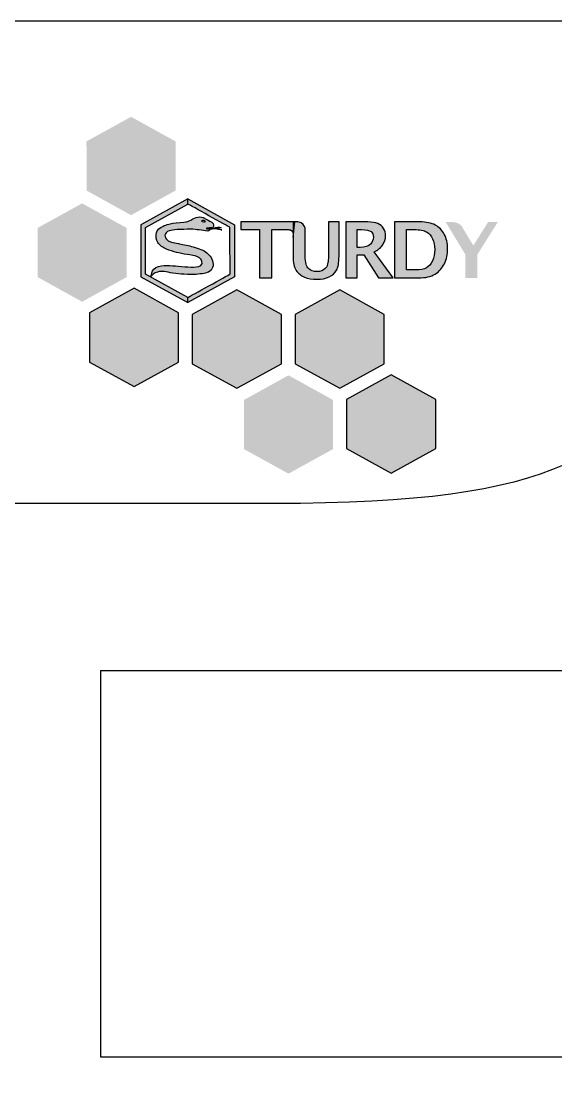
# Model space of a CAD drawing. Header units: millimetres. Extents: x -179594 to 13185, y 0 to 9270.
# Drawn here: x 9238.9 to 9319.2, y 4147.4 to 4305.6 of the extents above; entities that cross this region are included whole.
import ezdxf

# ---------------------------------------------------------------- set-up
doc = ezdxf.new("R2010")
doc.units = ezdxf.units.MM
doc.header["$MEASUREMENT"] = 0
doc.layers.get('0').update_dxf_attribs({"lineweight": 25})

msp = doc.modelspace()

# ---------------------------------------------------------------- hatches: boundary and pattern name
h = msp.add_hatch(color=256)
edge = h.paths.add_edge_path()
edge.add_spline(control_points=[(9248.75, 4287.519), (9248.75, 4287.519), (9248.76, 4280.138), (9248.76, 4280.138)], knot_values=[-0.8333333, -0.8333333, -0.8333333, -0.8333333, -0.6666667, -0.6666667, -0.6666667, -0.6666667], degree=3, periodic=0)
edge.add_spline(control_points=[(9248.76, 4280.138), (9248.76, 4280.138), (9255.441, 4276.443), (9255.441, 4276.443)], knot_values=[-0.6666667, -0.6666667, -0.6666667, -0.6666667, -0.5, -0.5, -0.5, -0.5], degree=3, periodic=0)
edge.add_spline(control_points=[(9255.441, 4276.443), (9255.441, 4276.443), (9262.124, 4280.138), (9262.124, 4280.138)], knot_values=[-0.5, -0.5, -0.5, -0.5, -0.3333333, -0.3333333, -0.3333333, -0.3333333], degree=3, periodic=0)
edge.add_spline(control_points=[(9262.124, 4280.138), (9262.124, 4280.138), (9262.124, 4287.519), (9262.124, 4287.519)], knot_values=[-0.3333333, -0.3333333, -0.3333333, -0.3333333, -0.1666667, -0.1666667, -0.1666667, -0.1666667], degree=3, periodic=0)
edge.add_spline(control_points=[(9262.124, 4287.519), (9262.124, 4287.519), (9255.441, 4291.206), (9255.441, 4291.206)], knot_values=[-0.1666667, -0.1666667, -0.1666667, -0.1666667, 0, 0, 0, 0], degree=3, periodic=0)
edge.add_spline(control_points=[(9255.441, 4291.206), (9255.441, 4291.206), (9248.75, 4287.519), (9248.75, 4287.519)], knot_values=[-1, -1, -1, -1, -0.8333333, -0.8333333, -0.8333333, -0.8333333], degree=3, periodic=0)
h = msp.add_hatch(color=256)
edge = h.paths.add_edge_path()
edge.add_spline(control_points=[(9241.406, 4274.526), (9241.406, 4274.526), (9241.406, 4267.145), (9241.406, 4267.145)], knot_values=[-0.8333333, -0.8333333, -0.8333333, -0.8333333, -0.6666667, -0.6666667, -0.6666667, -0.6666667], degree=3, periodic=0)
edge.add_spline(control_points=[(9241.406, 4267.145), (9241.406, 4267.145), (9248.093, 4263.449), (9248.093, 4263.449)], knot_values=[-0.6666667, -0.6666667, -0.6666667, -0.6666667, -0.5, -0.5, -0.5, -0.5], degree=3, periodic=0)
edge.add_spline(control_points=[(9248.093, 4263.449), (9248.093, 4263.449), (9254.78, 4267.145), (9254.78, 4267.145)], knot_values=[-0.5, -0.5, -0.5, -0.5, -0.3333333, -0.3333333, -0.3333333, -0.3333333], degree=3, periodic=0)
edge.add_spline(control_points=[(9254.78, 4267.145), (9254.78, 4267.145), (9254.78, 4274.526), (9254.78, 4274.526)], knot_values=[-0.3333333, -0.3333333, -0.3333333, -0.3333333, -0.1666667, -0.1666667, -0.1666667, -0.1666667], degree=3, periodic=0)
edge.add_spline(control_points=[(9254.78, 4274.526), (9254.78, 4274.526), (9248.093, 4278.213), (9248.093, 4278.213)], knot_values=[-0.1666667, -0.1666667, -0.1666667, -0.1666667, 0, 0, 0, 0], degree=3, periodic=0)
edge.add_spline(control_points=[(9248.093, 4278.213), (9248.093, 4278.213), (9241.406, 4274.526), (9241.406, 4274.526)], knot_values=[-1, -1, -1, -1, -0.8333333, -0.8333333, -0.8333333, -0.8333333], degree=3, periodic=0)
h = msp.add_hatch(color=256)
edge = h.paths.add_edge_path()
edge.add_spline(control_points=[(9256.916, 4274.988), (9256.916, 4274.988), (9263.967, 4278.884), (9263.967, 4278.884), (9263.967, 4278.884), (9263.967, 4278.884), (9263.967, 4278.119), (9263.967, 4278.119), (9263.967, 4278.119), (9263.967, 4278.119), (9257.612, 4274.609), (9257.612, 4274.609), (9257.612, 4274.609), (9257.612, 4274.609), (9257.612, 4267.588), (9257.612, 4267.588), (9257.612, 4267.588), (9257.612, 4267.588), (9263.967, 4264.087), (9263.967, 4264.087), (9263.967, 4264.087), (9263.967, 4264.087), (9263.967, 4263.321), (9263.967, 4263.321), (9263.967, 4263.321), (9263.967, 4263.321), (9256.916, 4267.21), (9256.916, 4267.21), (9256.916, 4267.21), (9256.916, 4267.21), (9256.916, 4274.988), (9256.916, 4274.988)], knot_values=[0, 0, 0, 0, 0.125, 0.125, 0.125, 0.125, 0.25, 0.25, 0.25, 0.25, 0.375, 0.375, 0.375, 0.375, 0.5, 0.5, 0.5, 0.5, 0.625, 0.625, 0.625, 0.625, 0.75, 0.75, 0.75, 0.75, 0.875, 0.875, 0.875, 0.875, 1, 1, 1, 1], degree=3, periodic=1)
h = msp.add_hatch(color=256)
edge = h.paths.add_edge_path()
edge.add_spline(control_points=[(9263.967, 4263.321), (9263.967, 4263.321), (9270.99, 4267.21), (9270.99, 4267.21), (9270.99, 4267.21), (9270.99, 4267.21), (9270.99, 4274.988), (9270.99, 4274.988), (9270.99, 4274.988), (9270.99, 4274.988), (9263.967, 4278.884), (9263.967, 4278.884), (9263.967, 4278.884), (9263.967, 4278.884), (9263.967, 4278.119), (9263.967, 4278.119), (9263.967, 4278.119), (9264.284, 4277.942), (9269.987, 4274.785), (9270.295, 4274.609), (9270.295, 4274.609), (9270.295, 4274.255), (9270.304, 4267.942), (9270.304, 4267.588), (9270.304, 4267.588), (9269.987, 4267.412), (9264.284, 4264.264), (9263.967, 4264.087), (9263.967, 4264.087), (9263.967, 4264.087), (9263.967, 4263.321), (9263.967, 4263.321)], knot_values=[0, 0, 0, 0, 0.125, 0.125, 0.125, 0.125, 0.25, 0.25, 0.25, 0.25, 0.375, 0.375, 0.375, 0.375, 0.5, 0.5, 0.5, 0.5, 0.625, 0.625, 0.625, 0.625, 0.75, 0.75, 0.75, 0.75, 0.875, 0.875, 0.875, 0.875, 1, 1, 1, 1], degree=3, periodic=1)
h = msp.add_hatch(color=256)
edge = h.paths.add_edge_path(flags=16)
edge.add_spline(control_points=[(9266.297, 4275.455), (9266.214, 4275.476), (9266.017, 4275.54), (9266.035, 4275.607), (9266.035, 4275.607), (9266.052, 4275.672), (9266.26, 4275.656), (9266.347, 4275.632), (9266.347, 4275.632), (9266.423, 4275.611), (9266.623, 4275.557), (9266.616, 4275.478), (9266.616, 4275.478), (9266.61, 4275.398), (9266.38, 4275.434), (9266.297, 4275.455)], knot_values=[0, 0, 0, 0, 0.25, 0.25, 0.25, 0.25, 0.5, 0.5, 0.5, 0.5, 0.75, 0.75, 0.75, 0.75, 1, 1, 1, 1], degree=3, periodic=1)
edge = h.paths.add_edge_path()
edge.add_spline(control_points=[(9268.61, 4274.385), (9268.74, 4274.329), (9269.012, 4274.25), (9269.079, 4274.253), (9269.079, 4274.253), (9269.079, 4274.253), (9269.079, 4274.253), (9269.079, 4274.253)], knot_values=[-1, -1, -1, -1, -0.9787234, -0.9787234, -0.9787234, -0.9787234, -0.9787234, -0.9787234, -0.9787234, -0.9787234], degree=3, periodic=0)
edge.add_spline(control_points=[(9269.079, 4274.253), (9269.079, 4274.253), (9268.74, 4274.265), (9268.635, 4274.301), (9268.635, 4274.301), (9268.53, 4274.337), (9268.287, 4274.393), (9268.086, 4274.389), (9268.086, 4274.389), (9267.885, 4274.385), (9267.451, 4274.329), (9267.306, 4274.279), (9267.306, 4274.279), (9267.306, 4274.279), (9267.188, 4273.966), (9266.62, 4274.081), (9266.62, 4274.081), (9266.21, 4274.163), (9265.778, 4274.217), (9265.38, 4274.265), (9265.38, 4274.265), (9264.982, 4274.313), (9264.462, 4274.357), (9263.859, 4274.329), (9263.859, 4274.329), (9263.255, 4274.301), (9262.396, 4274.293), (9262.011, 4274.249), (9262.011, 4274.249), (9261.625, 4274.205), (9261.211, 4274.153), (9260.909, 4273.968), (9260.909, 4273.968), (9260.607, 4273.784), (9260.486, 4273.472), (9260.54, 4273.235), (9260.54, 4273.235), (9260.595, 4272.999), (9260.859, 4272.63), (9261.378, 4272.446), (9261.378, 4272.446), (9261.898, 4272.261), (9262.162, 4272.245), (9262.556, 4272.169), (9262.556, 4272.169), (9262.95, 4272.093), (9263.9, 4271.917), (9264.537, 4271.753), (9264.537, 4271.753), (9265.174, 4271.588), (9266.188, 4271.284), (9266.632, 4270.939), (9266.632, 4270.939), (9267.076, 4270.595), (9267.617, 4270.054), (9267.742, 4269.353), (9267.742, 4269.353), (9267.868, 4268.651), (9267.499, 4267.994), (9266.85, 4267.822), (9266.85, 4267.822), (9266.201, 4267.65), (9265.53, 4267.529), (9264.558, 4267.537), (9264.558, 4267.537), (9263.586, 4267.545), (9263.071, 4267.573), (9262.547, 4267.634), (9262.547, 4267.634), (9262.023, 4267.694), (9261.399, 4267.798), (9261.035, 4267.862), (9261.035, 4267.862), (9260.67, 4267.926), (9260.163, 4268.038), (9259.727, 4267.962), (9259.727, 4267.962), (9259.292, 4267.886), (9258.881, 4267.774), (9258.416, 4267.249), (9258.416, 4267.249), (9258.416, 4267.249), (9258.483, 4267.405), (9258.567, 4267.778), (9258.567, 4267.778), (9258.651, 4268.15), (9258.973, 4268.575), (9259.585, 4268.752), (9259.585, 4268.752), (9260.197, 4268.928), (9260.674, 4268.916), (9261.244, 4268.88), (9261.244, 4268.88), (9261.814, 4268.844), (9262.367, 4268.8), (9263.004, 4268.743), (9263.004, 4268.743), (9263.641, 4268.687), (9264.378, 4268.623), (9264.835, 4268.651), (9264.835, 4268.651), (9265.291, 4268.679), (9266.025, 4268.703), (9266.1, 4269.172), (9266.1, 4269.172), (9266.176, 4269.641), (9265.849, 4270.034), (9265.421, 4270.206), (9265.421, 4270.206), (9264.994, 4270.378), (9264.441, 4270.446), (9263.854, 4270.527), (9263.854, 4270.527), (9263.268, 4270.607), (9262.74, 4270.731), (9262.271, 4270.859), (9262.271, 4270.859), (9261.801, 4270.987), (9261.232, 4271.132), (9260.741, 4271.34), (9260.741, 4271.34), (9260.251, 4271.548), (9259.748, 4271.909), (9259.472, 4272.33), (9259.472, 4272.33), (9259.195, 4272.75), (9259.174, 4273.231), (9259.191, 4273.528), (9259.191, 4273.528), (9259.208, 4273.824), (9259.388, 4274.309), (9259.979, 4274.646), (9259.979, 4274.646), (9260.57, 4274.982), (9261.211, 4275.15), (9261.726, 4275.239), (9261.726, 4275.239), (9262.241, 4275.327), (9263.484, 4275.396), (9263.68, 4275.442), (9263.68, 4275.442), (9263.711, 4275.449), (9264.144, 4275.516), (9264.42, 4275.698), (9264.42, 4275.698), (9264.696, 4275.88), (9265.597, 4276.401), (9266.289, 4276.068), (9266.289, 4276.068), (9266.98, 4275.735), (9267.087, 4275.677), (9267.586, 4275.373), (9267.586, 4275.373), (9267.862, 4275.204), (9267.918, 4274.716), (9267.759, 4274.617), (9267.759, 4274.617), (9267.575, 4274.503), (9267.449, 4274.527), (9267.449, 4274.527), (9267.449, 4274.527), (9267.449, 4274.527), (9267.068, 4274.529), (9266.938, 4274.509), (9266.938, 4274.509), (9266.808, 4274.489), (9266.595, 4274.421), (9266.796, 4274.413), (9266.796, 4274.413), (9266.997, 4274.405), (9267.495, 4274.397), (9267.855, 4274.497), (9267.855, 4274.497), (9268.216, 4274.597), (9268.651, 4274.725), (9268.955, 4274.527), (9268.955, 4274.527), (9268.955, 4274.527), (9268.955, 4274.527), (9268.955, 4274.527)], knot_values=[-0.9787234, -0.9787234, -0.9787234, -0.9787234, -0.9574468, -0.9574468, -0.9574468, -0.9574468, -0.9361702, -0.9361702, -0.9361702, -0.9361702, -0.9148936, -0.9148936, -0.9148936, -0.9148936, -0.893617, -0.893617, -0.893617, -0.893617, -0.8723404, -0.8723404, -0.8723404, -0.8723404, -0.8510638, -0.8510638, -0.8510638, -0.8510638, -0.8297872, -0.8297872, -0.8297872, -0.8297872, -0.8085106, -0.8085106, -0.8085106, -0.8085106, -0.787234, -0.787234, -0.787234, -0.787234, -0.7659574, -0.7659574, -0.7659574, -0.7659574, -0.7446809, -0.7446809, -0.7446809, -0.7446809, -0.7234043, -0.7234043, -0.7234043, -0.7234043, -0.7021277, -0.7021277, -0.7021277, -0.7021277, -0.6808511, -0.6808511, -0.6808511, -0.6808511, -0.6595745, -0.6595745, -0.6595745, -0.6595745, -0.6382979, -0.6382979, -0.6382979, -0.6382979, -0.6170213, -0.6170213, -0.6170213, -0.6170213, -0.5957447, -0.5957447, -0.5957447, -0.5957447, -0.5744681, -0.5744681, -0.5744681, -0.5744681, -0.5531915, -0.5531915, -0.5531915, -0.5531915, -0.5319149, -0.5319149, -0.5319149, -0.5319149, -0.5106383, -0.5106383, -0.5106383, -0.5106383, -0.4893617, -0.4893617, -0.4893617, -0.4893617, -0.4680851, -0.4680851, -0.4680851, -0.4680851, -0.4468085, -0.4468085, -0.4468085, -0.4468085, -0.4255319, -0.4255319, -0.4255319, -0.4255319, -0.4042553, -0.4042553, -0.4042553, -0.4042553, -0.3829787, -0.3829787, -0.3829787, -0.3829787, -0.3617021, -0.3617021, -0.3617021, -0.3617021, -0.3404255, -0.3404255, -0.3404255, -0.3404255, -0.3191489, -0.3191489, -0.3191489, -0.3191489, -0.2978723, -0.2978723, -0.2978723, -0.2978723, -0.2765957, -0.2765957, -0.2765957, -0.2765957, -0.2553191, -0.2553191, -0.2553191, -0.2553191, -0.2340426, -0.2340426, -0.2340426, -0.2340426, -0.212766, -0.212766, -0.212766, -0.212766, -0.1914894, -0.1914894, -0.1914894, -0.1914894, -0.1702128, -0.1702128, -0.1702128, -0.1702128, -0.1489362, -0.1489362, -0.1489362, -0.1489362, -0.1276596, -0.1276596, -0.1276596, -0.1276596, -0.106383, -0.106383, -0.106383, -0.106383, -0.0851064, -0.0851064, -0.0851064, -0.0851064, -0.0638298, -0.0638298, -0.0638298, -0.0638298, -0.0425532, -0.0425532, -0.0425532, -0.0425532, -0.0425531, -0.0425531, -0.0425531, -0.0425531], degree=3, periodic=0)
edge.add_spline(control_points=[(9268.955, 4274.527), (9268.955, 4274.527), (9268.672, 4274.638), (9268.182, 4274.485), (9268.182, 4274.485), (9268.182, 4274.485), (9268.48, 4274.441), (9268.61, 4274.385)], knot_values=[-0.0425531, -0.0425531, -0.0425531, -0.0425531, -0.0212766, -0.0212766, -0.0212766, -0.0212766, 0, 0, 0, 0], degree=3, periodic=0)
h = msp.add_hatch(color=256)
edge = h.paths.add_edge_path()
edge.add_spline(control_points=[(9274.74, 4267.026), (9274.74, 4267.026), (9274.74, 4274.267), (9274.74, 4274.267), (9274.74, 4274.267), (9274.74, 4274.267), (9271.935, 4274.267), (9271.935, 4274.267), (9271.935, 4274.267), (9271.935, 4274.267), (9271.935, 4275.427), (9271.935, 4275.427), (9271.935, 4275.427), (9271.935, 4275.427), (9280.044, 4275.427), (9280.044, 4275.427), (9280.044, 4275.427), (9280.044, 4275.427), (9279.794, 4273.117), (9279.794, 4273.117), (9279.794, 4273.117), (9279.794, 4273.117), (9279.844, 4273.912), (9279.567, 4274.11), (9279.567, 4274.11), (9279.289, 4274.308), (9279.022, 4274.267), (9279.022, 4274.267), (9279.022, 4274.267), (9279.022, 4274.267), (9278.78, 4274.267), (9278.78, 4274.267), (9278.78, 4274.267), (9278.78, 4274.267), (9276.565, 4274.267), (9276.565, 4274.267), (9276.565, 4274.267), (9276.565, 4274.267), (9276.565, 4267.026), (9276.565, 4267.026), (9276.565, 4267.026), (9276.565, 4267.026), (9274.74, 4267.026), (9274.74, 4267.026)], knot_values=[0, 0, 0, 0, 0.0909091, 0.0909091, 0.0909091, 0.0909091, 0.1818182, 0.1818182, 0.1818182, 0.1818182, 0.2727273, 0.2727273, 0.2727273, 0.2727273, 0.3636364, 0.3636364, 0.3636364, 0.3636364, 0.4545455, 0.4545455, 0.4545455, 0.4545455, 0.5454545, 0.5454545, 0.5454545, 0.5454545, 0.6363636, 0.6363636, 0.6363636, 0.6363636, 0.7272727, 0.7272727, 0.7272727, 0.7272727, 0.8181818, 0.8181818, 0.8181818, 0.8181818, 0.9090909, 0.9090909, 0.9090909, 0.9090909, 1, 1, 1, 1], degree=3, periodic=1)
h = msp.add_hatch(color=256)
edge = h.paths.add_edge_path()
edge.add_spline(control_points=[(9279.771, 4275.427), (9279.771, 4275.427), (9280.386, 4275.427), (9280.386, 4275.427), (9280.386, 4275.427), (9280.386, 4275.427), (9280.893, 4275.458), (9281.286, 4275.042), (9281.286, 4275.042), (9281.644, 4274.663), (9281.596, 4274.196), (9281.596, 4274.196), (9281.596, 4274.196), (9281.596, 4274.196), (9281.596, 4270.272), (9281.596, 4270.272), (9281.596, 4270.272), (9281.596, 4269.339), (9281.761, 4268.722), (9282.091, 4268.419), (9282.091, 4268.419), (9282.422, 4268.115), (9282.851, 4267.964), (9283.377, 4267.964), (9283.377, 4267.964), (9283.896, 4267.964), (9284.308, 4268.113), (9284.615, 4268.413), (9284.615, 4268.413), (9284.922, 4268.713), (9285.076, 4269.29), (9285.076, 4270.147), (9285.076, 4270.147), (9285.076, 4270.147), (9285.076, 4275.427), (9285.076, 4275.427), (9285.076, 4275.427), (9285.076, 4275.427), (9286.668, 4275.427), (9286.668, 4275.427), (9286.668, 4275.427), (9286.668, 4275.427), (9286.668, 4270.266), (9286.668, 4270.266), (9286.668, 4270.266), (9286.668, 4269.293), (9286.54, 4268.596), (9286.285, 4268.174), (9286.285, 4268.174), (9286.03, 4267.752), (9285.661, 4267.42), (9285.178, 4267.178), (9285.178, 4267.178), (9284.696, 4266.936), (9284.084, 4266.815), (9283.344, 4266.815), (9283.344, 4266.815), (9282.616, 4266.815), (9281.991, 4266.927), (9281.469, 4267.152), (9281.469, 4267.152), (9280.947, 4267.377), (9280.532, 4267.712), (9280.228, 4268.157), (9280.228, 4268.157), (9279.924, 4268.601), (9279.771, 4269.311), (9279.771, 4270.283), (9279.771, 4270.283), (9279.771, 4270.283), (9279.771, 4275.427), (9279.771, 4275.427)], knot_values=[0, 0, 0, 0, 0.0555556, 0.0555556, 0.0555556, 0.0555556, 0.1111111, 0.1111111, 0.1111111, 0.1111111, 0.1666667, 0.1666667, 0.1666667, 0.1666667, 0.2222222, 0.2222222, 0.2222222, 0.2222222, 0.2777778, 0.2777778, 0.2777778, 0.2777778, 0.3333333, 0.3333333, 0.3333333, 0.3333333, 0.3888889, 0.3888889, 0.3888889, 0.3888889, 0.4444444, 0.4444444, 0.4444444, 0.4444444, 0.5, 0.5, 0.5, 0.5, 0.5555556, 0.5555556, 0.5555556, 0.5555556, 0.6111111, 0.6111111, 0.6111111, 0.6111111, 0.6666667, 0.6666667, 0.6666667, 0.6666667, 0.7222222, 0.7222222, 0.7222222, 0.7222222, 0.7777778, 0.7777778, 0.7777778, 0.7777778, 0.8333333, 0.8333333, 0.8333333, 0.8333333, 0.8888889, 0.8888889, 0.8888889, 0.8888889, 0.9444444, 0.9444444, 0.9444444, 0.9444444, 1, 1, 1, 1], degree=3, periodic=1)
h = msp.add_hatch(color=256)
edge = h.paths.add_edge_path(flags=16)
edge.add_spline(control_points=[(9289.416, 4271.614), (9289.416, 4271.614), (9289.833, 4271.614), (9289.833, 4271.614), (9289.833, 4271.614), (9290.584, 4271.614), (9291.104, 4271.771), (9291.395, 4272.086), (9291.395, 4272.086), (9291.684, 4272.4), (9291.831, 4272.756), (9291.831, 4273.153), (9291.831, 4273.153), (9291.831, 4273.497), (9291.713, 4273.771), (9291.479, 4273.973), (9291.479, 4273.973), (9291.245, 4274.175), (9290.769, 4274.277), (9290.052, 4274.277), (9290.052, 4274.277), (9290.052, 4274.277), (9289.416, 4274.277), (9289.416, 4274.277), (9289.416, 4274.277), (9289.416, 4274.277), (9289.416, 4271.614), (9289.416, 4271.614)], knot_values=[0, 0, 0, 0, 0.1428571, 0.1428571, 0.1428571, 0.1428571, 0.2857143, 0.2857143, 0.2857143, 0.2857143, 0.4285714, 0.4285714, 0.4285714, 0.4285714, 0.5714286, 0.5714286, 0.5714286, 0.5714286, 0.7142857, 0.7142857, 0.7142857, 0.7142857, 0.8571429, 0.8571429, 0.8571429, 0.8571429, 1, 1, 1, 1], degree=3, periodic=1)
edge = h.paths.add_edge_path()
edge.add_spline(control_points=[(9287.697, 4267.026), (9287.697, 4267.026), (9287.697, 4275.427), (9287.697, 4275.427), (9287.697, 4275.427), (9287.697, 4275.427), (9290.981, 4275.427), (9290.981, 4275.427), (9290.981, 4275.427), (9291.654, 4275.427), (9292.165, 4275.346), (9292.517, 4275.186), (9292.517, 4275.186), (9292.868, 4275.025), (9293.146, 4274.781), (9293.35, 4274.454), (9293.35, 4274.454), (9293.553, 4274.127), (9293.655, 4273.757), (9293.655, 4273.345), (9293.655, 4273.345), (9293.655, 4272.854), (9293.506, 4272.39), (9293.21, 4271.953), (9293.21, 4271.953), (9292.913, 4271.516), (9292.495, 4271.183), (9291.954, 4270.953), (9291.954, 4270.953), (9291.954, 4270.953), (9294.819, 4267.026), (9294.819, 4267.026), (9294.819, 4267.026), (9294.819, 4267.026), (9292.597, 4267.026), (9292.597, 4267.026), (9292.597, 4267.026), (9292.597, 4267.026), (9290.408, 4270.465), (9290.408, 4270.465), (9290.408, 4270.465), (9290.408, 4270.465), (9289.416, 4270.465), (9289.416, 4270.465), (9289.416, 4270.465), (9289.416, 4270.465), (9289.416, 4267.026), (9289.416, 4267.026), (9289.416, 4267.026), (9289.416, 4267.026), (9287.697, 4267.026), (9287.697, 4267.026)], knot_values=[0, 0, 0, 0, 0.0769231, 0.0769231, 0.0769231, 0.0769231, 0.1538462, 0.1538462, 0.1538462, 0.1538462, 0.2307692, 0.2307692, 0.2307692, 0.2307692, 0.3076923, 0.3076923, 0.3076923, 0.3076923, 0.3846154, 0.3846154, 0.3846154, 0.3846154, 0.4615385, 0.4615385, 0.4615385, 0.4615385, 0.5384615, 0.5384615, 0.5384615, 0.5384615, 0.6153846, 0.6153846, 0.6153846, 0.6153846, 0.6923077, 0.6923077, 0.6923077, 0.6923077, 0.7692308, 0.7692308, 0.7692308, 0.7692308, 0.8461538, 0.8461538, 0.8461538, 0.8461538, 0.9230769, 0.9230769, 0.9230769, 0.9230769, 1, 1, 1, 1], degree=3, periodic=1)
h = msp.add_hatch(color=256)
edge = h.paths.add_edge_path(flags=16)
edge.add_spline(control_points=[(9296.809, 4268.215), (9296.809, 4268.215), (9298.175, 4268.215), (9298.175, 4268.215), (9298.175, 4268.215), (9298.888, 4268.215), (9299.433, 4268.322), (9299.811, 4268.534), (9299.811, 4268.534), (9300.189, 4268.746), (9300.488, 4269.105), (9300.708, 4269.611), (9300.708, 4269.611), (9300.927, 4270.116), (9301.037, 4270.679), (9301.037, 4271.3), (9301.037, 4271.3), (9301.037, 4271.895), (9300.931, 4272.421), (9300.717, 4272.879), (9300.717, 4272.879), (9300.503, 4273.338), (9300.207, 4273.685), (9299.829, 4273.922), (9299.829, 4273.922), (9299.451, 4274.159), (9298.813, 4274.277), (9297.914, 4274.277), (9297.914, 4274.277), (9297.914, 4274.277), (9296.809, 4274.277), (9296.809, 4274.277), (9296.809, 4274.277), (9296.809, 4274.277), (9296.809, 4268.215), (9296.809, 4268.215)], knot_values=[0, 0, 0, 0, 0.1111111, 0.1111111, 0.1111111, 0.1111111, 0.2222222, 0.2222222, 0.2222222, 0.2222222, 0.3333333, 0.3333333, 0.3333333, 0.3333333, 0.4444444, 0.4444444, 0.4444444, 0.4444444, 0.5555556, 0.5555556, 0.5555556, 0.5555556, 0.6666667, 0.6666667, 0.6666667, 0.6666667, 0.7777778, 0.7777778, 0.7777778, 0.7777778, 0.8888889, 0.8888889, 0.8888889, 0.8888889, 1, 1, 1, 1], degree=3, periodic=1)
edge = h.paths.add_edge_path()
edge.add_spline(control_points=[(9294.985, 4267.026), (9294.985, 4267.026), (9294.985, 4275.427), (9294.985, 4275.427), (9294.985, 4275.427), (9294.985, 4275.427), (9298.765, 4275.427), (9298.765, 4275.427), (9298.765, 4275.427), (9299.778, 4275.427), (9300.566, 4275.271), (9301.129, 4274.961), (9301.129, 4274.961), (9301.694, 4274.651), (9302.143, 4274.194), (9302.477, 4273.59), (9302.477, 4273.59), (9302.811, 4272.987), (9302.978, 4272.257), (9302.978, 4271.403), (9302.978, 4271.403), (9302.978, 4270.566), (9302.818, 4269.818), (9302.5, 4269.161), (9302.5, 4269.161), (9302.182, 4268.502), (9301.719, 4267.981), (9301.109, 4267.599), (9301.109, 4267.599), (9300.5, 4267.217), (9299.665, 4267.026), (9298.605, 4267.026), (9298.605, 4267.026), (9298.605, 4267.026), (9294.985, 4267.026), (9294.985, 4267.026)], knot_values=[0, 0, 0, 0, 0.1111111, 0.1111111, 0.1111111, 0.1111111, 0.2222222, 0.2222222, 0.2222222, 0.2222222, 0.3333333, 0.3333333, 0.3333333, 0.3333333, 0.4444444, 0.4444444, 0.4444444, 0.4444444, 0.5555556, 0.5555556, 0.5555556, 0.5555556, 0.6666667, 0.6666667, 0.6666667, 0.6666667, 0.7777778, 0.7777778, 0.7777778, 0.7777778, 0.8888889, 0.8888889, 0.8888889, 0.8888889, 1, 1, 1, 1], degree=3, periodic=1)
h = msp.add_hatch(color=256)
edge = h.paths.add_edge_path()
edge.add_spline(control_points=[(9302.68, 4275.427), (9302.68, 4275.427), (9305.633, 4270.545), (9305.633, 4270.545)], knot_values=[-0.1818182, -0.1818182, -0.1818182, -0.1818182, -0.0909091, -0.0909091, -0.0909091, -0.0909091], degree=3, periodic=0)
edge.add_spline(control_points=[(9305.633, 4270.545), (9305.633, 4270.545), (9305.633, 4267.026), (9305.633, 4267.026)], knot_values=[-0.0909091, -0.0909091, -0.0909091, -0.0909091, 0, 0, 0, 0], degree=3, periodic=0)
edge.add_spline(control_points=[(9305.633, 4267.026), (9305.633, 4267.026), (9307.457, 4267.026), (9307.457, 4267.026)], knot_values=[-1, -1, -1, -1, -0.9090909, -0.9090909, -0.9090909, -0.9090909], degree=3, periodic=0)
edge.add_spline(control_points=[(9307.457, 4267.026), (9307.457, 4267.026), (9307.457, 4270.556), (9307.457, 4270.556)], knot_values=[-0.9090909, -0.9090909, -0.9090909, -0.9090909, -0.8181818, -0.8181818, -0.8181818, -0.8181818], degree=3, periodic=0)
edge.add_spline(control_points=[(9307.457, 4270.556), (9307.457, 4270.556), (9310.526, 4275.427), (9310.526, 4275.427)], knot_values=[-0.8181818, -0.8181818, -0.8181818, -0.8181818, -0.7272727, -0.7272727, -0.7272727, -0.7272727], degree=3, periodic=0)
edge.add_spline(control_points=[(9310.526, 4275.427), (9310.526, 4275.427), (9309.076, 4275.427), (9309.076, 4275.427)], knot_values=[-0.7272727, -0.7272727, -0.7272727, -0.7272727, -0.6363636, -0.6363636, -0.6363636, -0.6363636], degree=3, periodic=0)
edge.add_spline(control_points=[(9309.076, 4275.427), (9309.076, 4275.427), (9306.842, 4271.881), (9306.842, 4271.881)], knot_values=[-0.6363636, -0.6363636, -0.6363636, -0.6363636, -0.5454545, -0.5454545, -0.5454545, -0.5454545], degree=3, periodic=0)
edge.add_spline(control_points=[(9306.842, 4271.881), (9306.842, 4271.881), (9305.242, 4274.525), (9305.242, 4274.525)], knot_values=[-0.5454545, -0.5454545, -0.5454545, -0.5454545, -0.4545455, -0.4545455, -0.4545455, -0.4545455], degree=3, periodic=0)
edge.add_spline(control_points=[(9305.242, 4274.525), (9305.242, 4274.525), (9305.079, 4274.952), (9304.572, 4275.203)], knot_values=[-0.4545455, -0.4545455, -0.4545455, -0.4545455, -0.3636364, -0.3636364, -0.3636364, -0.3636364], degree=3, periodic=0)
edge.add_spline(control_points=[(9304.572, 4275.203), (9304.066, 4275.455), (9303.382, 4275.427), (9303.382, 4275.427)], knot_values=[-0.3636364, -0.3636364, -0.3636364, -0.3636364, -0.2727301, -0.2727301, -0.2727301, -0.2727301], degree=3, periodic=0)
edge.add_spline(control_points=[(9303.382, 4275.427), (9303.382, 4275.427), (9303.382, 4275.427), (9303.382, 4275.427)], knot_values=[-0.2727301, -0.2727301, -0.2727301, -0.2727301, -0.2727287, -0.2727287, -0.2727287, -0.2727287], degree=3, periodic=0)
edge.add_spline(control_points=[(9303.382, 4275.427), (9303.382, 4275.427), (9303.382, 4275.427), (9303.382, 4275.427)], knot_values=[-0.2727287, -0.2727287, -0.2727287, -0.2727287, -0.2727273, -0.2727273, -0.2727273, -0.2727273], degree=3, periodic=0)
edge.add_spline(control_points=[(9303.382, 4275.427), (9303.382, 4275.427), (9302.68, 4275.427), (9302.68, 4275.427)], knot_values=[-0.2727273, -0.2727273, -0.2727273, -0.2727273, -0.1818182, -0.1818182, -0.1818182, -0.1818182], degree=3, periodic=0)
h = msp.add_hatch(color=256)
edge = h.paths.add_edge_path()
edge.add_spline(control_points=[(9255.898, 4265.477), (9255.898, 4265.477), (9262.581, 4261.79), (9262.581, 4261.79), (9262.581, 4261.79), (9262.581, 4261.79), (9262.581, 4254.4), (9262.581, 4254.4), (9262.581, 4254.4), (9262.581, 4254.4), (9255.898, 4250.713), (9255.898, 4250.713), (9255.898, 4250.713), (9255.898, 4250.713), (9249.216, 4254.4), (9249.216, 4254.4), (9249.216, 4254.4), (9249.216, 4254.4), (9249.207, 4261.781), (9249.207, 4261.781), (9249.207, 4261.781), (9249.207, 4261.781), (9255.898, 4265.477), (9255.898, 4265.477)], knot_values=[0, 0, 0, 0, 0.1666667, 0.1666667, 0.1666667, 0.1666667, 0.3333333, 0.3333333, 0.3333333, 0.3333333, 0.5, 0.5, 0.5, 0.5, 0.6666667, 0.6666667, 0.6666667, 0.6666667, 0.8333333, 0.8333333, 0.8333333, 0.8333333, 1, 1, 1, 1], degree=3, periodic=1)
h = msp.add_hatch(color=256)
edge = h.paths.add_edge_path()
edge.add_spline(control_points=[(9271.317, 4265.22), (9271.317, 4265.22), (9278.009, 4261.534), (9278.009, 4261.534), (9278.009, 4261.534), (9278.009, 4261.534), (9278.009, 4254.144), (9278.009, 4254.144), (9278.009, 4254.144), (9278.009, 4254.144), (9271.317, 4250.456), (9271.317, 4250.456), (9271.317, 4250.456), (9271.317, 4250.456), (9264.635, 4254.144), (9264.635, 4254.144), (9264.635, 4254.144), (9264.635, 4254.144), (9264.635, 4261.524), (9264.635, 4261.524), (9264.635, 4261.524), (9264.635, 4261.524), (9271.317, 4265.22), (9271.317, 4265.22)], knot_values=[0, 0, 0, 0, 0.1666667, 0.1666667, 0.1666667, 0.1666667, 0.3333333, 0.3333333, 0.3333333, 0.3333333, 0.5, 0.5, 0.5, 0.5, 0.6666667, 0.6666667, 0.6666667, 0.6666667, 0.8333333, 0.8333333, 0.8333333, 0.8333333, 1, 1, 1, 1], degree=3, periodic=1)
h = msp.add_hatch(color=256)
edge = h.paths.add_edge_path()
edge.add_spline(control_points=[(9294.503, 4252.487), (9294.503, 4252.487), (9301.186, 4248.788), (9301.186, 4248.788), (9301.186, 4248.788), (9301.186, 4248.788), (9301.186, 4241.414), (9301.186, 4241.414), (9301.186, 4241.414), (9301.186, 4241.414), (9294.503, 4237.724), (9294.503, 4237.724), (9294.503, 4237.724), (9294.503, 4237.724), (9287.812, 4241.414), (9287.812, 4241.414), (9287.812, 4241.414), (9287.812, 4241.414), (9287.812, 4248.788), (9287.812, 4248.788), (9287.812, 4248.788), (9287.812, 4248.788), (9294.503, 4252.487), (9294.503, 4252.487)], knot_values=[0, 0, 0, 0, 0.1666667, 0.1666667, 0.1666667, 0.1666667, 0.3333333, 0.3333333, 0.3333333, 0.3333333, 0.5, 0.5, 0.5, 0.5, 0.6666667, 0.6666667, 0.6666667, 0.6666667, 0.8333333, 0.8333333, 0.8333333, 0.8333333, 1, 1, 1, 1], degree=3, periodic=1)
edge = h.paths.add_edge_path()
edge.add_spline(control_points=[(9286.771, 4265.22), (9286.771, 4265.22), (9293.454, 4261.534), (9293.454, 4261.534), (9293.454, 4261.534), (9293.454, 4261.534), (9293.454, 4254.144), (9293.454, 4254.144), (9293.454, 4254.144), (9293.454, 4254.144), (9286.771, 4250.456), (9286.771, 4250.456), (9286.771, 4250.456), (9286.771, 4250.456), (9280.08, 4254.144), (9280.08, 4254.144), (9280.08, 4254.144), (9280.08, 4254.144), (9280.08, 4261.524), (9280.08, 4261.524), (9280.08, 4261.524), (9280.08, 4261.524), (9286.771, 4265.22), (9286.771, 4265.22)], knot_values=[0, 0, 0, 0, 0.1666667, 0.1666667, 0.1666667, 0.1666667, 0.3333333, 0.3333333, 0.3333333, 0.3333333, 0.5, 0.5, 0.5, 0.5, 0.6666667, 0.6666667, 0.6666667, 0.6666667, 0.8333333, 0.8333333, 0.8333333, 0.8333333, 1, 1, 1, 1], degree=3, periodic=1)
h = msp.add_hatch(color=256)
edge = h.paths.add_edge_path()
edge.add_spline(control_points=[(9272.394, 4248.702), (9272.394, 4248.702), (9272.394, 4241.328), (9272.394, 4241.328)], knot_values=[-0.8333333, -0.8333333, -0.8333333, -0.8333333, -0.6666667, -0.6666667, -0.6666667, -0.6666667], degree=3, periodic=0)
edge.add_spline(control_points=[(9272.394, 4241.328), (9272.394, 4241.328), (9279.085, 4237.638), (9279.085, 4237.638)], knot_values=[-0.6666667, -0.6666667, -0.6666667, -0.6666667, -0.5, -0.5, -0.5, -0.5], degree=3, periodic=0)
edge.add_spline(control_points=[(9279.085, 4237.638), (9279.085, 4237.638), (9285.768, 4241.328), (9285.768, 4241.328)], knot_values=[-0.5, -0.5, -0.5, -0.5, -0.3333333, -0.3333333, -0.3333333, -0.3333333], degree=3, periodic=0)
edge.add_spline(control_points=[(9285.768, 4241.328), (9285.768, 4241.328), (9285.768, 4248.702), (9285.768, 4248.702)], knot_values=[-0.3333333, -0.3333333, -0.3333333, -0.3333333, -0.1666667, -0.1666667, -0.1666667, -0.1666667], degree=3, periodic=0)
edge.add_spline(control_points=[(9285.768, 4248.702), (9285.768, 4248.702), (9279.085, 4252.401), (9279.085, 4252.401)], knot_values=[-0.1666667, -0.1666667, -0.1666667, -0.1666667, 0, 0, 0, 0], degree=3, periodic=0)
edge.add_spline(control_points=[(9279.085, 4252.401), (9279.085, 4252.401), (9272.394, 4248.702), (9272.394, 4248.702)], knot_values=[-1, -1, -1, -1, -0.8333333, -0.8333333, -0.8333333, -0.8333333], degree=3, periodic=0)

# ---------------------------------------------------------------- linework, layer by layer
for p, q in [((9250.856, 4208.078), (9354.856, 4208.078)), ((9250.856, 4208.078), (9250.856, 4150.078)), ((9250.856, 4150.078), (9354.856, 4150.078))]:
    msp.add_line(p, q)
msp.add_lwpolyline([(9196.356, 4085.578), (9946.356, 4085.578), (9946.356, 4305.578), (9196.356, 4305.578), (9196.356, 4085.578)], close=True)
for points, knots in [([(9256.916, 4274.988), (9256.916, 4274.988), (9263.967, 4278.884), (9263.967, 4278.884), (9263.967, 4278.884), (9263.967, 4278.884), (9263.967, 4278.119), (9263.967, 4278.119), (9263.967, 4278.119), (9263.967, 4278.119), (9257.612, 4274.609), (9257.612, 4274.609), (9257.612, 4274.609), (9257.612, 4274.609), (9257.612, 4267.588), (9257.612, 4267.588), (9257.612, 4267.588), (9257.612, 4267.588), (9263.967, 4264.087), (9263.967, 4264.087), (9263.967, 4264.087), (9263.967, 4264.087), (9263.967, 4263.321), (9263.967, 4263.321), (9263.967, 4263.321), (9263.967, 4263.321), (9256.916, 4267.21), (9256.916, 4267.21), (9256.916, 4267.21), (9256.916, 4267.21), (9256.916, 4274.988), (9256.916, 4274.988)], [0, 0, 0, 0, 0.125, 0.125, 0.125, 0.125, 0.25, 0.25, 0.25, 0.25, 0.375, 0.375, 0.375, 0.375, 0.5, 0.5, 0.5, 0.5, 0.625, 0.625, 0.625, 0.625, 0.75, 0.75, 0.75, 0.75, 0.875, 0.875, 0.875, 0.875, 1, 1, 1, 1]), ([(9263.967, 4263.321), (9263.967, 4263.321), (9270.99, 4267.21), (9270.99, 4267.21), (9270.99, 4267.21), (9270.99, 4267.21), (9270.99, 4274.988), (9270.99, 4274.988), (9270.99, 4274.988), (9270.99, 4274.988), (9263.967, 4278.884), (9263.967, 4278.884), (9263.967, 4278.884), (9263.967, 4278.884), (9263.967, 4278.119), (9263.967, 4278.119), (9263.967, 4278.119), (9264.284, 4277.942), (9269.987, 4274.785), (9270.295, 4274.609), (9270.295, 4274.609), (9270.295, 4274.255), (9270.304, 4267.942), (9270.304, 4267.588), (9270.304, 4267.588), (9269.987, 4267.412), (9264.284, 4264.264), (9263.967, 4264.087), (9263.967, 4264.087), (9263.967, 4264.087), (9263.967, 4263.321), (9263.967, 4263.321)], [0, 0, 0, 0, 0.125, 0.125, 0.125, 0.125, 0.25, 0.25, 0.25, 0.25, 0.375, 0.375, 0.375, 0.375, 0.5, 0.5, 0.5, 0.5, 0.625, 0.625, 0.625, 0.625, 0.75, 0.75, 0.75, 0.75, 0.875, 0.875, 0.875, 0.875, 1, 1, 1, 1]), ([(9268.61, 4274.385), (9268.48, 4274.441), (9268.182, 4274.485), (9268.182, 4274.485), (9268.182, 4274.485), (9268.672, 4274.638), (9268.955, 4274.527), (9268.955, 4274.527), (9268.955, 4274.527), (9268.651, 4274.725), (9268.216, 4274.597), (9267.855, 4274.497), (9267.855, 4274.497), (9267.495, 4274.397), (9266.997, 4274.405), (9266.796, 4274.413), (9266.796, 4274.413), (9266.595, 4274.421), (9266.808, 4274.489), (9266.938, 4274.509), (9266.938, 4274.509), (9267.068, 4274.529), (9267.449, 4274.527), (9267.449, 4274.527), (9267.449, 4274.527), (9267.449, 4274.527), (9267.575, 4274.503), (9267.759, 4274.617), (9267.759, 4274.617), (9267.918, 4274.716), (9267.862, 4275.204), (9267.586, 4275.373), (9267.586, 4275.373), (9267.087, 4275.677), (9266.98, 4275.735), (9266.289, 4276.068), (9266.289, 4276.068), (9265.597, 4276.401), (9264.696, 4275.88), (9264.42, 4275.698), (9264.42, 4275.698), (9264.144, 4275.516), (9263.711, 4275.449), (9263.68, 4275.442), (9263.68, 4275.442), (9263.484, 4275.396), (9262.241, 4275.327), (9261.726, 4275.239), (9261.726, 4275.239), (9261.211, 4275.15), (9260.57, 4274.982), (9259.979, 4274.646), (9259.979, 4274.646), (9259.388, 4274.309), (9259.208, 4273.824), (9259.191, 4273.528), (9259.191, 4273.528), (9259.174, 4273.231), (9259.195, 4272.75), (9259.472, 4272.33), (9259.472, 4272.33), (9259.748, 4271.909), (9260.251, 4271.548), (9260.741, 4271.34), (9260.741, 4271.34), (9261.232, 4271.132), (9261.801, 4270.987), (9262.271, 4270.859), (9262.271, 4270.859), (9262.74, 4270.731), (9263.268, 4270.607), (9263.854, 4270.527), (9263.854, 4270.527), (9264.441, 4270.446), (9264.994, 4270.378), (9265.421, 4270.206), (9265.421, 4270.206), (9265.849, 4270.034), (9266.176, 4269.641), (9266.1, 4269.172), (9266.1, 4269.172), (9266.025, 4268.703), (9265.291, 4268.679), (9264.835, 4268.651), (9264.835, 4268.651), (9264.378, 4268.623), (9263.641, 4268.687), (9263.004, 4268.743), (9263.004, 4268.743), (9262.367, 4268.8), (9261.814, 4268.844), (9261.244, 4268.88), (9261.244, 4268.88), (9260.674, 4268.916), (9260.197, 4268.928), (9259.585, 4268.752), (9259.585, 4268.752), (9258.973, 4268.575), (9258.651, 4268.15), (9258.567, 4267.778), (9258.567, 4267.778), (9258.483, 4267.405), (9258.416, 4267.249), (9258.416, 4267.249), (9258.416, 4267.249), (9258.881, 4267.774), (9259.292, 4267.886), (9259.727, 4267.962), (9259.727, 4267.962), (9260.163, 4268.038), (9260.67, 4267.926), (9261.035, 4267.862), (9261.035, 4267.862), (9261.399, 4267.798), (9262.023, 4267.694), (9262.547, 4267.634), (9262.547, 4267.634), (9263.071, 4267.573), (9263.586, 4267.545), (9264.558, 4267.537), (9264.558, 4267.537), (9265.53, 4267.529), (9266.201, 4267.65), (9266.85, 4267.822), (9266.85, 4267.822), (9267.499, 4267.994), (9267.868, 4268.651), (9267.742, 4269.353), (9267.742, 4269.353), (9267.617, 4270.054), (9267.076, 4270.595), (9266.632, 4270.939), (9266.632, 4270.939), (9266.188, 4271.284), (9265.174, 4271.588), (9264.537, 4271.753), (9264.537, 4271.753), (9263.9, 4271.917), (9262.95, 4272.093), (9262.556, 4272.169), (9262.556, 4272.169), (9262.162, 4272.245), (9261.898, 4272.261), (9261.378, 4272.446), (9261.378, 4272.446), (9260.859, 4272.63), (9260.595, 4272.999), (9260.54, 4273.235), (9260.54, 4273.235), (9260.486, 4273.472), (9260.607, 4273.784), (9260.909, 4273.968), (9260.909, 4273.968), (9261.211, 4274.153), (9261.625, 4274.205), (9262.011, 4274.249), (9262.011, 4274.249), (9262.396, 4274.293), (9263.255, 4274.301), (9263.859, 4274.329), (9263.859, 4274.329), (9264.462, 4274.357), (9264.982, 4274.313), (9265.38, 4274.265), (9265.38, 4274.265), (9265.778, 4274.217), (9266.21, 4274.163), (9266.62, 4274.081), (9266.62, 4274.081), (9267.188, 4273.966), (9267.306, 4274.279), (9267.306, 4274.279), (9267.306, 4274.279), (9267.451, 4274.329), (9267.885, 4274.385), (9268.086, 4274.389), (9268.086, 4274.389), (9268.287, 4274.393), (9268.53, 4274.337), (9268.635, 4274.301), (9268.635, 4274.301), (9268.74, 4274.265), (9269.079, 4274.253), (9269.079, 4274.253), (9269.079, 4274.253), (9269.012, 4274.25), (9268.74, 4274.329), (9268.61, 4274.385)], [0, 0, 0, 0, 0.0212766, 0.0212766, 0.0212766, 0.0212766, 0.0425532, 0.0425532, 0.0425532, 0.0425532, 0.0638298, 0.0638298, 0.0638298, 0.0638298, 0.0851064, 0.0851064, 0.0851064, 0.0851064, 0.106383, 0.106383, 0.106383, 0.106383, 0.1276596, 0.1276596, 0.1276596, 0.1276596, 0.1489362, 0.1489362, 0.1489362, 0.1489362, 0.1702128, 0.1702128, 0.1702128, 0.1702128, 0.1914894, 0.1914894, 0.1914894, 0.1914894, 0.212766, 0.212766, 0.212766, 0.212766, 0.2340426, 0.2340426, 0.2340426, 0.2340426, 0.2553191, 0.2553191, 0.2553191, 0.2553191, 0.2765957, 0.2765957, 0.2765957, 0.2765957, 0.2978723, 0.2978723, 0.2978723, 0.2978723, 0.3191489, 0.3191489, 0.3191489, 0.3191489, 0.3404255, 0.3404255, 0.3404255, 0.3404255, 0.3617021, 0.3617021, 0.3617021, 0.3617021, 0.3829787, 0.3829787, 0.3829787, 0.3829787, 0.4042553, 0.4042553, 0.4042553, 0.4042553, 0.4255319, 0.4255319, 0.4255319, 0.4255319, 0.4468085, 0.4468085, 0.4468085, 0.4468085, 0.4680851, 0.4680851, 0.4680851, 0.4680851, 0.4893617, 0.4893617, 0.4893617, 0.4893617, 0.5106383, 0.5106383, 0.5106383, 0.5106383, 0.5319149, 0.5319149, 0.5319149, 0.5319149, 0.5531915, 0.5531915, 0.5531915, 0.5531915, 0.5744681, 0.5744681, 0.5744681, 0.5744681, 0.5957447, 0.5957447, 0.5957447, 0.5957447, 0.6170213, 0.6170213, 0.6170213, 0.6170213, 0.6382979, 0.6382979, 0.6382979, 0.6382979, 0.6595745, 0.6595745, 0.6595745, 0.6595745, 0.6808511, 0.6808511, 0.6808511, 0.6808511, 0.7021277, 0.7021277, 0.7021277, 0.7021277, 0.7234043, 0.7234043, 0.7234043, 0.7234043, 0.7446809, 0.7446809, 0.7446809, 0.7446809, 0.7659574, 0.7659574, 0.7659574, 0.7659574, 0.787234, 0.787234, 0.787234, 0.787234, 0.8085106, 0.8085106, 0.8085106, 0.8085106, 0.8297872, 0.8297872, 0.8297872, 0.8297872, 0.8510638, 0.8510638, 0.8510638, 0.8510638, 0.8723404, 0.8723404, 0.8723404, 0.8723404, 0.893617, 0.893617, 0.893617, 0.893617, 0.9148936, 0.9148936, 0.9148936, 0.9148936, 0.9361702, 0.9361702, 0.9361702, 0.9361702, 0.9574468, 0.9574468, 0.9574468, 0.9574468, 0.9787234, 0.9787234, 0.9787234, 0.9787234, 1, 1, 1, 1]), ([(9266.297, 4275.455), (9266.214, 4275.476), (9266.017, 4275.54), (9266.035, 4275.607), (9266.035, 4275.607), (9266.052, 4275.672), (9266.26, 4275.656), (9266.347, 4275.632), (9266.347, 4275.632), (9266.423, 4275.611), (9266.623, 4275.557), (9266.616, 4275.478), (9266.616, 4275.478), (9266.61, 4275.398), (9266.38, 4275.434), (9266.297, 4275.455)], [0, 0, 0, 0, 0.25, 0.25, 0.25, 0.25, 0.5, 0.5, 0.5, 0.5, 0.75, 0.75, 0.75, 0.75, 1, 1, 1, 1]), ([(9274.74, 4267.026), (9274.74, 4267.026), (9274.74, 4274.267), (9274.74, 4274.267), (9274.74, 4274.267), (9274.74, 4274.267), (9271.935, 4274.267), (9271.935, 4274.267), (9271.935, 4274.267), (9271.935, 4274.267), (9271.935, 4275.427), (9271.935, 4275.427), (9271.935, 4275.427), (9271.935, 4275.427), (9280.044, 4275.427), (9280.044, 4275.427), (9280.044, 4275.427), (9280.044, 4275.427), (9279.794, 4273.117), (9279.794, 4273.117), (9279.794, 4273.117), (9279.794, 4273.117), (9279.844, 4273.912), (9279.567, 4274.11), (9279.567, 4274.11), (9279.289, 4274.308), (9279.022, 4274.267), (9279.022, 4274.267), (9279.022, 4274.267), (9279.022, 4274.267), (9278.78, 4274.267), (9278.78, 4274.267), (9278.78, 4274.267), (9278.78, 4274.267), (9276.565, 4274.267), (9276.565, 4274.267), (9276.565, 4274.267), (9276.565, 4274.267), (9276.565, 4267.026), (9276.565, 4267.026), (9276.565, 4267.026), (9276.565, 4267.026), (9274.74, 4267.026), (9274.74, 4267.026)], [0, 0, 0, 0, 0.0909091, 0.0909091, 0.0909091, 0.0909091, 0.1818182, 0.1818182, 0.1818182, 0.1818182, 0.2727273, 0.2727273, 0.2727273, 0.2727273, 0.3636364, 0.3636364, 0.3636364, 0.3636364, 0.4545455, 0.4545455, 0.4545455, 0.4545455, 0.5454545, 0.5454545, 0.5454545, 0.5454545, 0.6363636, 0.6363636, 0.6363636, 0.6363636, 0.7272727, 0.7272727, 0.7272727, 0.7272727, 0.8181818, 0.8181818, 0.8181818, 0.8181818, 0.9090909, 0.9090909, 0.9090909, 0.9090909, 1, 1, 1, 1]), ([(9279.771, 4275.427), (9279.771, 4275.427), (9280.386, 4275.427), (9280.386, 4275.427), (9280.386, 4275.427), (9280.386, 4275.427), (9280.893, 4275.458), (9281.286, 4275.042), (9281.286, 4275.042), (9281.644, 4274.663), (9281.596, 4274.196), (9281.596, 4274.196), (9281.596, 4274.196), (9281.596, 4274.196), (9281.596, 4270.272), (9281.596, 4270.272), (9281.596, 4270.272), (9281.596, 4269.339), (9281.761, 4268.722), (9282.091, 4268.419), (9282.091, 4268.419), (9282.422, 4268.115), (9282.851, 4267.964), (9283.377, 4267.964), (9283.377, 4267.964), (9283.896, 4267.964), (9284.308, 4268.113), (9284.615, 4268.413), (9284.615, 4268.413), (9284.922, 4268.713), (9285.076, 4269.29), (9285.076, 4270.147), (9285.076, 4270.147), (9285.076, 4270.147), (9285.076, 4275.427), (9285.076, 4275.427), (9285.076, 4275.427), (9285.076, 4275.427), (9286.668, 4275.427), (9286.668, 4275.427), (9286.668, 4275.427), (9286.668, 4275.427), (9286.668, 4270.266), (9286.668, 4270.266), (9286.668, 4270.266), (9286.668, 4269.293), (9286.54, 4268.596), (9286.285, 4268.174), (9286.285, 4268.174), (9286.03, 4267.752), (9285.661, 4267.42), (9285.178, 4267.178), (9285.178, 4267.178), (9284.696, 4266.936), (9284.084, 4266.815), (9283.344, 4266.815), (9283.344, 4266.815), (9282.616, 4266.815), (9281.991, 4266.927), (9281.469, 4267.152), (9281.469, 4267.152), (9280.947, 4267.377), (9280.532, 4267.712), (9280.228, 4268.157), (9280.228, 4268.157), (9279.924, 4268.601), (9279.771, 4269.311), (9279.771, 4270.283), (9279.771, 4270.283), (9279.771, 4270.283), (9279.771, 4275.427), (9279.771, 4275.427)], [0, 0, 0, 0, 0.0555556, 0.0555556, 0.0555556, 0.0555556, 0.1111111, 0.1111111, 0.1111111, 0.1111111, 0.1666667, 0.1666667, 0.1666667, 0.1666667, 0.2222222, 0.2222222, 0.2222222, 0.2222222, 0.2777778, 0.2777778, 0.2777778, 0.2777778, 0.3333333, 0.3333333, 0.3333333, 0.3333333, 0.3888889, 0.3888889, 0.3888889, 0.3888889, 0.4444444, 0.4444444, 0.4444444, 0.4444444, 0.5, 0.5, 0.5, 0.5, 0.5555556, 0.5555556, 0.5555556, 0.5555556, 0.6111111, 0.6111111, 0.6111111, 0.6111111, 0.6666667, 0.6666667, 0.6666667, 0.6666667, 0.7222222, 0.7222222, 0.7222222, 0.7222222, 0.7777778, 0.7777778, 0.7777778, 0.7777778, 0.8333333, 0.8333333, 0.8333333, 0.8333333, 0.8888889, 0.8888889, 0.8888889, 0.8888889, 0.9444444, 0.9444444, 0.9444444, 0.9444444, 1, 1, 1, 1]), ([(9287.697, 4267.026), (9287.697, 4267.026), (9287.697, 4275.427), (9287.697, 4275.427), (9287.697, 4275.427), (9287.697, 4275.427), (9290.981, 4275.427), (9290.981, 4275.427), (9290.981, 4275.427), (9291.654, 4275.427), (9292.165, 4275.346), (9292.517, 4275.186), (9292.517, 4275.186), (9292.868, 4275.025), (9293.146, 4274.781), (9293.35, 4274.454), (9293.35, 4274.454), (9293.553, 4274.127), (9293.655, 4273.757), (9293.655, 4273.345), (9293.655, 4273.345), (9293.655, 4272.854), (9293.506, 4272.39), (9293.21, 4271.953), (9293.21, 4271.953), (9292.913, 4271.516), (9292.495, 4271.183), (9291.954, 4270.953), (9291.954, 4270.953), (9291.954, 4270.953), (9294.819, 4267.026), (9294.819, 4267.026), (9294.819, 4267.026), (9294.819, 4267.026), (9292.597, 4267.026), (9292.597, 4267.026), (9292.597, 4267.026), (9292.597, 4267.026), (9290.408, 4270.465), (9290.408, 4270.465), (9290.408, 4270.465), (9290.408, 4270.465), (9289.416, 4270.465), (9289.416, 4270.465), (9289.416, 4270.465), (9289.416, 4270.465), (9289.416, 4267.026), (9289.416, 4267.026), (9289.416, 4267.026), (9289.416, 4267.026), (9287.697, 4267.026), (9287.697, 4267.026)], [0, 0, 0, 0, 0.0769231, 0.0769231, 0.0769231, 0.0769231, 0.1538462, 0.1538462, 0.1538462, 0.1538462, 0.2307692, 0.2307692, 0.2307692, 0.2307692, 0.3076923, 0.3076923, 0.3076923, 0.3076923, 0.3846154, 0.3846154, 0.3846154, 0.3846154, 0.4615385, 0.4615385, 0.4615385, 0.4615385, 0.5384615, 0.5384615, 0.5384615, 0.5384615, 0.6153846, 0.6153846, 0.6153846, 0.6153846, 0.6923077, 0.6923077, 0.6923077, 0.6923077, 0.7692308, 0.7692308, 0.7692308, 0.7692308, 0.8461538, 0.8461538, 0.8461538, 0.8461538, 0.9230769, 0.9230769, 0.9230769, 0.9230769, 1, 1, 1, 1]), ([(9294.985, 4267.026), (9294.985, 4267.026), (9294.985, 4275.427), (9294.985, 4275.427), (9294.985, 4275.427), (9294.985, 4275.427), (9298.765, 4275.427), (9298.765, 4275.427), (9298.765, 4275.427), (9299.778, 4275.427), (9300.566, 4275.271), (9301.129, 4274.961), (9301.129, 4274.961), (9301.694, 4274.651), (9302.143, 4274.194), (9302.477, 4273.59), (9302.477, 4273.59), (9302.811, 4272.987), (9302.978, 4272.257), (9302.978, 4271.403), (9302.978, 4271.403), (9302.978, 4270.566), (9302.818, 4269.818), (9302.5, 4269.161), (9302.5, 4269.161), (9302.182, 4268.502), (9301.719, 4267.981), (9301.109, 4267.599), (9301.109, 4267.599), (9300.5, 4267.217), (9299.665, 4267.026), (9298.605, 4267.026), (9298.605, 4267.026), (9298.605, 4267.026), (9294.985, 4267.026), (9294.985, 4267.026)], [0, 0, 0, 0, 0.1111111, 0.1111111, 0.1111111, 0.1111111, 0.2222222, 0.2222222, 0.2222222, 0.2222222, 0.3333333, 0.3333333, 0.3333333, 0.3333333, 0.4444444, 0.4444444, 0.4444444, 0.4444444, 0.5555556, 0.5555556, 0.5555556, 0.5555556, 0.6666667, 0.6666667, 0.6666667, 0.6666667, 0.7777778, 0.7777778, 0.7777778, 0.7777778, 0.8888889, 0.8888889, 0.8888889, 0.8888889, 1, 1, 1, 1]), ([(9289.416, 4271.614), (9289.416, 4271.614), (9289.833, 4271.614), (9289.833, 4271.614), (9289.833, 4271.614), (9290.584, 4271.614), (9291.104, 4271.771), (9291.395, 4272.086), (9291.395, 4272.086), (9291.684, 4272.4), (9291.831, 4272.756), (9291.831, 4273.153), (9291.831, 4273.153), (9291.831, 4273.497), (9291.713, 4273.771), (9291.479, 4273.973), (9291.479, 4273.973), (9291.245, 4274.175), (9290.769, 4274.277), (9290.052, 4274.277), (9290.052, 4274.277), (9290.052, 4274.277), (9289.416, 4274.277), (9289.416, 4274.277), (9289.416, 4274.277), (9289.416, 4274.277), (9289.416, 4271.614), (9289.416, 4271.614)], [0, 0, 0, 0, 0.1428571, 0.1428571, 0.1428571, 0.1428571, 0.2857143, 0.2857143, 0.2857143, 0.2857143, 0.4285714, 0.4285714, 0.4285714, 0.4285714, 0.5714286, 0.5714286, 0.5714286, 0.5714286, 0.7142857, 0.7142857, 0.7142857, 0.7142857, 0.8571429, 0.8571429, 0.8571429, 0.8571429, 1, 1, 1, 1]), ([(9296.809, 4268.215), (9296.809, 4268.215), (9298.175, 4268.215), (9298.175, 4268.215), (9298.175, 4268.215), (9298.888, 4268.215), (9299.433, 4268.322), (9299.811, 4268.534), (9299.811, 4268.534), (9300.189, 4268.746), (9300.488, 4269.105), (9300.708, 4269.611), (9300.708, 4269.611), (9300.927, 4270.116), (9301.037, 4270.679), (9301.037, 4271.3), (9301.037, 4271.3), (9301.037, 4271.895), (9300.931, 4272.421), (9300.717, 4272.879), (9300.717, 4272.879), (9300.503, 4273.338), (9300.207, 4273.685), (9299.829, 4273.922), (9299.829, 4273.922), (9299.451, 4274.159), (9298.813, 4274.277), (9297.914, 4274.277), (9297.914, 4274.277), (9297.914, 4274.277), (9296.809, 4274.277), (9296.809, 4274.277), (9296.809, 4274.277), (9296.809, 4274.277), (9296.809, 4268.215), (9296.809, 4268.215)], [0, 0, 0, 0, 0.1111111, 0.1111111, 0.1111111, 0.1111111, 0.2222222, 0.2222222, 0.2222222, 0.2222222, 0.3333333, 0.3333333, 0.3333333, 0.3333333, 0.4444444, 0.4444444, 0.4444444, 0.4444444, 0.5555556, 0.5555556, 0.5555556, 0.5555556, 0.6666667, 0.6666667, 0.6666667, 0.6666667, 0.7777778, 0.7777778, 0.7777778, 0.7777778, 0.8888889, 0.8888889, 0.8888889, 0.8888889, 1, 1, 1, 1]), ([(9255.898, 4265.477), (9255.898, 4265.477), (9262.581, 4261.79), (9262.581, 4261.79), (9262.581, 4261.79), (9262.581, 4261.79), (9262.581, 4254.4), (9262.581, 4254.4), (9262.581, 4254.4), (9262.581, 4254.4), (9255.898, 4250.713), (9255.898, 4250.713), (9255.898, 4250.713), (9255.898, 4250.713), (9249.216, 4254.4), (9249.216, 4254.4), (9249.216, 4254.4), (9249.216, 4254.4), (9249.207, 4261.781), (9249.207, 4261.781), (9249.207, 4261.781), (9249.207, 4261.781), (9255.898, 4265.477), (9255.898, 4265.477)], [0, 0, 0, 0, 0.1666667, 0.1666667, 0.1666667, 0.1666667, 0.3333333, 0.3333333, 0.3333333, 0.3333333, 0.5, 0.5, 0.5, 0.5, 0.6666667, 0.6666667, 0.6666667, 0.6666667, 0.8333333, 0.8333333, 0.8333333, 0.8333333, 1, 1, 1, 1]), ([(9271.317, 4265.22), (9271.317, 4265.22), (9278.009, 4261.534), (9278.009, 4261.534), (9278.009, 4261.534), (9278.009, 4261.534), (9278.009, 4254.144), (9278.009, 4254.144), (9278.009, 4254.144), (9278.009, 4254.144), (9271.317, 4250.456), (9271.317, 4250.456), (9271.317, 4250.456), (9271.317, 4250.456), (9264.635, 4254.144), (9264.635, 4254.144), (9264.635, 4254.144), (9264.635, 4254.144), (9264.635, 4261.524), (9264.635, 4261.524), (9264.635, 4261.524), (9264.635, 4261.524), (9271.317, 4265.22), (9271.317, 4265.22)], [0, 0, 0, 0, 0.1666667, 0.1666667, 0.1666667, 0.1666667, 0.3333333, 0.3333333, 0.3333333, 0.3333333, 0.5, 0.5, 0.5, 0.5, 0.6666667, 0.6666667, 0.6666667, 0.6666667, 0.8333333, 0.8333333, 0.8333333, 0.8333333, 1, 1, 1, 1]), ([(9286.771, 4265.22), (9286.771, 4265.22), (9293.454, 4261.534), (9293.454, 4261.534), (9293.454, 4261.534), (9293.454, 4261.534), (9293.454, 4254.144), (9293.454, 4254.144), (9293.454, 4254.144), (9293.454, 4254.144), (9286.771, 4250.456), (9286.771, 4250.456), (9286.771, 4250.456), (9286.771, 4250.456), (9280.08, 4254.144), (9280.08, 4254.144), (9280.08, 4254.144), (9280.08, 4254.144), (9280.08, 4261.524), (9280.08, 4261.524), (9280.08, 4261.524), (9280.08, 4261.524), (9286.771, 4265.22), (9286.771, 4265.22)], [0, 0, 0, 0, 0.1666667, 0.1666667, 0.1666667, 0.1666667, 0.3333333, 0.3333333, 0.3333333, 0.3333333, 0.5, 0.5, 0.5, 0.5, 0.6666667, 0.6666667, 0.6666667, 0.6666667, 0.8333333, 0.8333333, 0.8333333, 0.8333333, 1, 1, 1, 1]), ([(9340.393, 4258.099), (9328.619, 4240.359), (9320.154, 4233.162), (9276.961, 4233.162), (9276.961, 4233.162), (9276.961, 4233.162), (9196.356, 4233.162), (9196.356, 4233.162)], [0.57142857, 0.57142857, 0.57142857, 0.57142857, 0.71428571, 0.71428571, 0.71428571, 0.71428571, 0.85714286, 0.85714286, 0.85714286, 0.85714286]), ([(9294.503, 4252.487), (9294.503, 4252.487), (9301.186, 4248.788), (9301.186, 4248.788), (9301.186, 4248.788), (9301.186, 4248.788), (9301.186, 4241.414), (9301.186, 4241.414), (9301.186, 4241.414), (9301.186, 4241.414), (9294.503, 4237.724), (9294.503, 4237.724), (9294.503, 4237.724), (9294.503, 4237.724), (9287.812, 4241.414), (9287.812, 4241.414), (9287.812, 4241.414), (9287.812, 4241.414), (9287.812, 4248.788), (9287.812, 4248.788), (9287.812, 4248.788), (9287.812, 4248.788), (9294.503, 4252.487), (9294.503, 4252.487)], [0, 0, 0, 0, 0.1666667, 0.1666667, 0.1666667, 0.1666667, 0.3333333, 0.3333333, 0.3333333, 0.3333333, 0.5, 0.5, 0.5, 0.5, 0.6666667, 0.6666667, 0.6666667, 0.6666667, 0.8333333, 0.8333333, 0.8333333, 0.8333333, 1, 1, 1, 1])]:
    msp.add_open_spline(points, degree=3, knots=knots)

doc.saveas('drawing.dxf')
